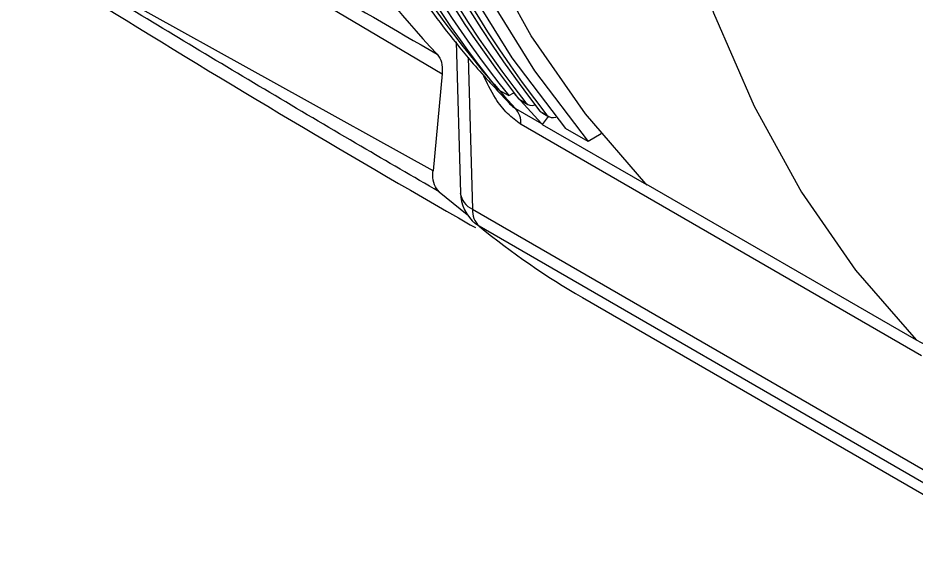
# Model space of a CAD drawing. Extents: x 11 to 120, y 2 to 94.
# Drawn here: x 19.506 to 20.848, y 70.975 to 71.782 of the extents above; entities that cross this region are included whole.
import ezdxf

# ---------------------------------------------------------------- set-up
doc = ezdxf.new("R2010")
doc.units = 0
doc.header["$MEASUREMENT"] = 0
doc.layers.add('OBJECT', color=7, linetype='CONTINUOUS')

msp = doc.modelspace()

# ---------------------------------------------------------------- linework, layer by layer
at = {"layer": 'OBJECT'}
for p, q in [((19.5284, 72.0606), (20.1397, 71.6979)), ((20.1261, 71.5531), (19.5057, 71.8975)), ((20.1609, 71.7458), (20.1674, 71.5202)), ((20.1785, 71.723), (20.185, 71.4962)), ((20.1397, 71.6979), (20.1261, 71.5531)), ((20.2222, 71.6754), (20.2392, 71.6656)), ((20.2392, 71.6656), (20.2467, 71.6699)), ((20.2882, 71.6241), (20.2462, 71.6697)), ((20.2541, 71.6609), (20.2646, 71.6548)), ((20.2569, 71.6585), (20.2674, 71.6524)), ((20.2494, 71.6465), (20.2882, 71.6241)), ((20.2858, 71.6426), (20.2964, 71.6365)), ((20.2886, 71.6402), (20.2992, 71.6341)), ((20.2899, 71.6223), (20.2988, 71.6343)), ((20.8563, 71.277), (20.2576, 71.6226)), ((20.2899, 71.6223), (20.2882, 71.6241)), ((20.2898, 71.6222), (20.2899, 71.6223)), ((20.4458, 71.5322), (20.2898, 71.6222)), ((20.3578, 71.5971), (20.3239, 71.6167)), ((20.3776, 71.6085), (20.3578, 71.5971)), ((20.4441, 71.5341), (20.8481, 71.3009)), ((20.185, 71.4962), (20.8589, 71.1072)), ((20.1951, 71.4705), (20.1898, 71.4742)), ((20.869, 71.0815), (20.1951, 71.4705)), ((20.3494, 71.3642), (21.0233, 70.9752))]:
    msp.add_line(p, q, dxfattribs=at)
at = {"layer": 'OBJECT', "flags": 128}
for points in [[(20.3239, 74.6379), (20.2438, 74.44), (20.1723, 74.2415), (20.1097, 74.0431), (20.0563, 73.8457), (20.0123, 73.6502), (19.9779, 73.4572), (19.9532, 73.2676), (19.9384, 73.0823), (19.9334, 72.9019), (19.9384, 72.7272), (19.9532, 72.559), (19.9779, 72.398), (20.0123, 72.2447), (20.0563, 72.0999), (20.1097, 71.9642), (20.1723, 71.838), (20.2438, 71.7221), (20.3239, 71.6167)], [(20.3578, 74.6183), (20.2777, 74.4204), (20.2062, 74.2219), (20.1436, 74.0235), (20.0902, 73.8262), (20.0463, 73.6306), (20.0118, 73.4376), (19.9872, 73.248), (19.9723, 73.0627), (19.9674, 72.8823), (19.9723, 72.7076), (19.9872, 72.5394), (20.0118, 72.3784), (20.0463, 72.2251), (20.0902, 72.0803), (20.1436, 71.9446), (20.2062, 71.8185), (20.2777, 71.7025), (20.3578, 71.5971)], [(20.4441, 71.5341), (20.3538, 71.6383), (20.2729, 71.7548), (20.2019, 71.8829), (20.1411, 72.0222), (20.0908, 72.1719), (20.0512, 72.3313), (20.0225, 72.4997), (20.0048, 72.6764), (19.9983, 72.8604)], [(20.4023, 72.6272), (20.4088, 72.4432), (20.4265, 72.2665), (20.4552, 72.0981), (20.4948, 71.9387), (20.5451, 71.789), (20.6059, 71.6497), (20.6769, 71.5216), (20.7577, 71.4051), (20.8481, 71.3009)], [(20.2569, 71.6585), (20.2557, 71.6593), (20.2541, 71.6609)], [(20.2886, 71.6402), (20.2874, 71.641), (20.2858, 71.6426)], [(20.1353, 71.5221), (20.1771, 71.488), (20.1774, 71.4878)]]:
    msp.add_lwpolyline(points, dxfattribs=at)
at = {"layer": 'OBJECT'}
for centre, radius, start, end in [((21.6512, 72.7096), 1.7328, 186.0325, 218.0071), ((21.6642, 72.705), 1.7357, 185.8307, 217.9959), ((21.6211, 72.7164), 1.7225, 186.7786, 218.0485), ((21.5886, 72.7093), 1.6971, 188.6591, 218.1526), ((21.5211, 72.6949), 1.644, 192.2284, 218.7639), ((21.4956, 72.6995), 1.6341, 193.0374, 218.8084), ((21.3915, 72.6972), 1.5519, 194.248, 222.6115), ((21.1489, 72.6857), 1.3971, 202.9731, 223.3002), ((20.2735, 71.6632), 0.0122, 223.5641, 292.4379), ((20.223, 71.6241), 0.0346, 357.5778, 40.3881), ((20.3052, 71.6449), 0.0122, 223.5641, 292.4379), ((20.2289, 71.5224), 0.062, 181.6793, 230.8962), ((20.1975, 71.5244), 0.0309, 187.8614, 246.2029), ((20.2178, 71.4943), 0.0328, 176.702, 226.3597), ((20.9392, 72.3852), 1.1791, 230.8731, 239.9873)]:
    msp.add_arc(centre, radius, start, end, dxfattribs=at)
for centre, major_axis, ratio, start_param, end_param in [((20.2397, 71.5815), (0.0494, 0.0416), 0.566339, 6.253736, 6.322734), ((20.4213, 71.4766), (0.0134, 0.0629), 0.501611, 5.890297, 5.959295)]:
    msp.add_ellipse(centre, major_axis=major_axis, ratio=ratio, start_param=start_param, end_param=end_param, dxfattribs=at)
for points, knots in [([(19.8784, 72.3065), (19.8784, 72.3064), (19.8905, 72.2586), (19.9225, 72.1696), (19.9752, 72.0411), (20.0372, 71.922), (20.1072, 71.8121), (20.1749, 71.7237), (20.221, 71.6746), (20.2387, 71.6558)], [0, 0, 0, 0, 0.00022, 0.178779, 0.357104, 0.535096, 0.712656, 0.889705, 1, 1, 1, 1]), ([(19.5525, 72.07), (19.5568, 72.0673), (19.6235, 72.0267), (19.7535, 71.9492), (19.9423, 71.8375), (20.0688, 71.7642), (20.1321, 71.7275)], [0, 0, 0, 0, 0.0224785, 0.3483194, 0.6741598, 1, 1, 1, 1]), ([(20.1353, 71.5221), (20.0964, 71.5446), (20.0149, 71.5918), (19.8902, 71.6654), (19.7626, 71.7415), (19.6344, 71.8189), (19.5491, 71.871), (19.5057, 71.8975)], [0, 0, 0, 0, 0.187145, 0.391348, 0.595125, 0.793954, 1, 1, 1, 1]), ([(19.5843, 71.8296), (19.5945, 71.8232), (19.7915, 71.7008), (19.9933, 71.5804), (20.187, 71.4699), (20.1896, 71.4685)], [0, 0, 0, 0, 0.051104, 0.98738, 1, 1, 1, 1]), ([(20.1321, 71.7275), (20.1335, 71.7257), (20.1375, 71.7206), (20.1402, 71.7103), (20.1398, 71.7013), (20.1397, 71.6979)], [0, 0, 0, 0, 0.263891, 0.723095, 1, 1, 1, 1]), ([(20.2576, 71.6226), (20.2507, 71.6276), (20.2369, 71.6376), (20.2166, 71.6642), (20.2067, 71.6849), (20.201, 71.6969)], [0, 0, 0, 0, 0.29745, 0.592559, 1, 1, 1, 1]), ([(20.2385, 71.6556), (20.2402, 71.6538), (20.2438, 71.6502), (20.2475, 71.6478), (20.2494, 71.6465)], [0, 0, 0, 0, 0.487537, 1, 1, 1, 1]), ([(20.1353, 71.5221), (20.1327, 71.5252), (20.1274, 71.5314), (20.1255, 71.5435), (20.126, 71.5511), (20.1261, 71.5531)], [0, 0, 0, 0, 0.425026, 0.850044, 1, 1, 1, 1]), ([(20.8481, 71.3009), (20.8883, 71.2809), (20.9698, 71.2402), (21.1106, 71.2089), (21.2115, 71.2116), (21.2637, 71.213)], [0, 0, 0, 0, 0.3191048, 0.6474945, 1, 1, 1, 1])]:
    msp.add_open_spline(points, degree=3, knots=knots, dxfattribs=at)

doc.saveas('drawing.dxf')
